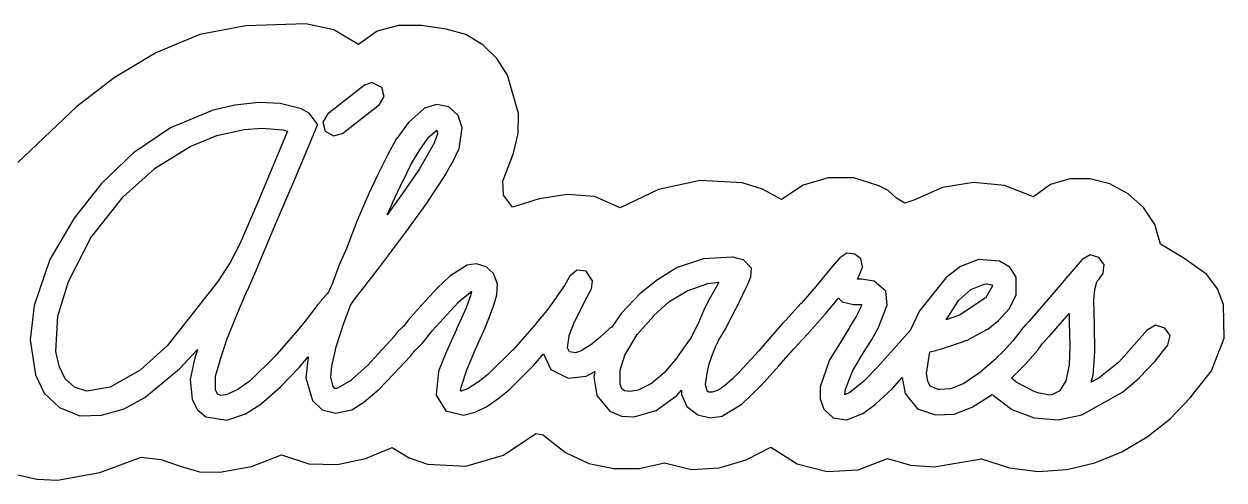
# Model space of a CAD drawing. Extents: x 0 to 79.4, y 275.5 to 297.1.
# Drawn here: x 35.09 to 79.45, y 280.2 to 297.06 of the extents above; entities that cross this region are included whole.
import ezdxf

# ---------------------------------------------------------------- set-up
doc = ezdxf.new("R2010")
doc.units = 0

msp = doc.modelspace()

# ---------------------------------------------------------------- linework, layer by layer
at = {"layer": 'Camada 2'}
for p, q in [((43.2887, 296.991), (41.591543, 296.663477)), ((45.507712, 297.055375), (43.2887, 296.991)), ((43.2887, 296.991), (43.2887, 296.991)), ((46.54258, 296.843766), (45.507712, 297.055375)), ((47.4496, 296.294), (46.54258, 296.843766)), ((48.141627, 296.789328), (47.4496, 296.294)), ((48.928162, 297.001625), (48.141627, 296.789328)), ((49.785592, 297.002609), (48.928162, 297.001625)), ((50.6903, 296.864), (49.785592, 297.002609)), ((51.416298, 296.661629), (50.6903, 296.864)), ((41.591543, 296.663477), (39.956347, 295.985938)), ((52.043843, 296.289596), (51.416298, 296.661629)), ((39.956347, 295.985938), (38.42459, 295.066055)), ((52.562853, 295.779895), (52.043843, 296.289596)), ((52.963245, 295.164519), (52.562853, 295.779895)), ((38.42459, 295.066055), (37.03775, 294.0115)), ((53.367839, 293.744721), (52.963245, 295.164519)), ((37.03775, 294.0115), (34.864728, 291.929062)), ((53.351876, 293.004286), (53.367839, 293.744721)), ((53.17696, 292.286153), (53.351876, 293.004286)), ((52.791216, 291.245419), (53.17696, 292.286153)), ((52.810891, 290.727593), (52.791216, 291.245419)), ((60.08894, 291.27523), (58.548773, 290.936985)), ((61.638677, 291.183998), (60.08894, 291.27523)), ((62.38202, 290.947744), (61.638677, 291.183998)), ((63.892418, 291.094694), (63.08562, 290.56862)), ((64.812067, 291.365728), (63.892418, 291.094694)), ((65.768883, 291.365648), (64.812067, 291.365728)), ((66.68718, 291.078386), (65.768883, 291.365648)), ((67.029449, 290.894554), (66.68718, 291.078386)), ((70.186251, 291.198826), (69.045217, 291.012724)), ((71.331225, 291.087813), (70.186251, 291.198826)), ((72.4003, 290.66987), (71.331225, 291.087813)), ((73.034449, 291.118757), (72.4003, 290.66987)), ((73.748552, 291.332203), (73.034449, 291.118757)), ((74.496047, 291.332383), (73.748552, 291.332203)), ((75.23037, 291.141469), (74.496047, 291.332383)), ((75.90496, 290.781633), (75.23037, 291.141469)), ((53.14421, 290.279563), (52.810891, 290.727593)), ((54.131192, 290.591003), (53.14421, 290.279563)), ((55.162762, 290.758177), (54.131192, 290.591003)), ((56.18164, 290.682136), (55.162762, 290.758177)), ((57.13054, 290.263933), (56.18164, 290.682136)), ((58.548773, 290.936985), (57.13054, 290.263933)), ((63.08562, 290.56862), (62.38202, 290.947744)), ((67.339796, 290.613184), (67.029449, 290.894554)), ((67.64903, 290.42965), (67.339796, 290.613184)), ((69.045217, 291.012724), (67.98796, 290.539323)), ((76.473253, 290.27505), (75.90496, 290.781633)), ((67.98796, 290.539323), (67.64903, 290.42965)), ((76.888687, 289.643891), (76.473253, 290.27505)), ((77.1047, 288.91033), (76.888687, 289.643891)), ((77.966627, 288.398347), (77.1047, 288.91033)), ((78.80983, 287.79363), (77.966627, 288.398347)), ((79.208391, 287.267957), (78.80983, 287.79363)), ((79.436043, 286.685583), (79.208391, 287.267957)), ((79.448983, 285.438724), (79.436043, 286.685583)), ((78.989372, 284.229032), (79.448983, 285.438724)), ((78.197932, 283.23249), (78.989372, 284.229032)), ((77.459209, 282.459488), (78.197932, 283.23249)), ((76.611424, 281.790098), (77.459209, 282.459488)), ((52.813152, 281.110207), (54.007612, 281.919269)), ((54.007612, 281.919269), (54.276807, 281.869031)), ((54.276807, 281.869031), (54.539964, 281.65326)), ((75.676824, 281.242768), (76.611424, 281.790098)), ((47.715108, 280.991081), (48.696942, 281.404549)), ((48.696942, 281.404549), (49.324646, 281.022749)), ((54.539964, 281.65326), (55.103192, 281.211189)), ((61.779927, 280.944336), (62.698902, 281.412361)), ((62.698902, 281.412361), (63.673416, 280.795203)), ((37.892764, 280.478793), (39.413742, 281.041268)), ((39.413742, 281.041268), (40.15419, 280.955731)), ((40.15419, 280.955731), (40.863743, 280.7141)), ((43.493021, 280.702047), (44.603192, 281.131111)), ((44.603192, 281.131111), (45.615109, 280.794448)), ((46.670122, 280.767743), (47.715108, 280.991081)), ((49.324646, 281.022749), (50.001702, 280.785304)), ((51.425811, 280.709704), (52.813152, 281.110207)), ((55.103192, 281.211189), (55.96356, 280.813011)), ((57.837357, 280.624153), (58.763352, 280.828377)), ((58.763352, 280.828377), (59.766758, 280.585971)), ((60.787414, 280.646748), (61.779927, 280.944336)), ((65.929024, 280.573503), (67.005542, 280.98658)), ((67.005542, 280.98658), (67.860244, 280.749646)), ((68.740222, 280.679582), (70.480152, 280.98268)), ((70.480152, 280.98268), (71.515159, 280.642997)), ((73.636154, 280.588077), (74.677652, 280.835945)), ((74.677652, 280.835945), (75.676824, 281.242768)), ((34.860531, 280.394441), (35.565492, 280.223958)), ((36.319686, 280.197588), (37.892764, 280.478793)), ((40.863743, 280.7141), (41.576463, 280.49729)), ((41.576463, 280.49729), (42.326412, 280.486216)), ((42.326412, 280.486216), (43.493021, 280.702047)), ((45.615109, 280.794448), (46.670122, 280.767743)), ((50.001702, 280.785304), (51.425811, 280.709704)), ((55.96356, 280.813011), (56.889521, 280.618182)), ((56.889521, 280.618182), (57.837357, 280.624153)), ((59.766758, 280.585971), (60.787414, 280.646748)), ((63.673416, 280.795203), (64.784219, 280.512647)), ((64.784219, 280.512647), (65.929024, 280.573503)), ((67.860244, 280.749646), (68.740222, 280.679582)), ((71.515159, 280.642997), (72.574574, 280.517612)), ((72.574574, 280.517612), (73.636154, 280.588077)), ((35.565492, 280.223958), (36.319686, 280.197588))]:
    msp.add_line(p, q, dxfattribs=at)
at = {"layer": 'Layer 1'}
for p, q in [((47.6756, 294.792), (46.3011, 293.726)), ((47.9475, 294.888), (47.6756, 294.792)), ((48.3144, 294.712), (47.9475, 294.888)), ((47.9475, 294.888), (47.9475, 294.888)), ((48.404475, 294.377375), (48.3144, 294.712)), ((43.7736, 294.149), (42.877, 294.05)), ((43.7792, 294.149), (43.7736, 294.149)), ((43.7736, 294.149), (43.7736, 294.149)), ((43.7854, 294.149), (43.7792, 294.149)), ((44.5508, 294.111), (43.7854, 294.149)), ((48.2343, 294.075), (48.404475, 294.377375)), ((42.0233, 293.851), (40.501125, 293.21375)), ((42.0253, 293.853), (42.0233, 293.851)), ((42.0295, 293.853), (42.0253, 293.853)), ((42.877, 294.05), (42.0295, 293.853)), ((45.3476, 293.915), (44.5508, 294.111)), ((45.3518, 293.915), (45.3476, 293.915)), ((45.3538, 293.913), (45.3518, 293.915)), ((45.6231, 293.759), (45.3538, 293.913)), ((45.93, 293.361), (45.6231, 293.759)), ((46.3011, 293.726), (46.13085, 293.424)), ((46.8597, 293.007), (48.2343, 294.075)), ((49.8807, 293.937), (49.3009, 293.419)), ((49.8827, 293.938), (49.8807, 293.937)), ((49.8869, 293.941), (49.8827, 293.938)), ((50.341225, 294.0845), (49.8869, 293.941)), ((50.7969, 293.988), (50.341225, 294.0845)), ((51.142612, 293.677375), (50.7969, 293.988)), ((45.774, 292.938), (45.9336, 293.326)), ((45.9336, 293.343), (45.93, 293.361)), ((45.9336, 293.326), (45.9336, 293.343)), ((46.13085, 293.424), (46.221, 293.089)), ((49.3009, 293.419), (48.8652, 292.825)), ((51.2832, 293.222), (51.142612, 293.677375)), ((40.501125, 293.21375), (39.1366, 292.29)), ((41.2326, 292.527), (42.219437, 292.933)), ((42.219437, 292.933), (43.2206, 293.153)), ((43.2206, 293.153), (43.2268, 293.153)), ((43.2268, 293.153), (43.2304, 293.156)), ((43.2304, 293.156), (43.881, 293.21)), ((44.8319, 293.099), (43.7265, 290.47)), ((43.881, 293.21), (44.6717, 293.138)), ((43.881, 293.21), (43.881, 293.21)), ((44.6717, 293.138), (44.6939, 293.133)), ((44.6939, 293.133), (44.7229, 293.126)), ((44.7229, 293.126), (44.7306, 293.122)), ((44.7306, 293.122), (44.7404, 293.12)), ((44.7404, 293.12), (44.8319, 293.099)), ((45.1078, 291.349), (45.774, 292.938)), ((46.221, 293.089), (46.523925, 292.9175)), ((46.523925, 292.9175), (46.8597, 293.007)), ((48.8632, 292.821), (48.5273, 292.21)), ((48.8652, 292.825), (48.8632, 292.823)), ((48.8632, 292.823), (48.8632, 292.821)), ((49.6936, 292.37), (50.0238, 292.847)), ((50.0238, 292.847), (50.0259, 292.851)), ((50.0259, 292.851), (50.0274, 292.855)), ((50.0274, 292.855), (50.3514, 293.128)), ((50.3675, 292.997), (50.2538, 292.65)), ((50.3514, 293.128), (50.3675, 292.997)), ((50.3514, 293.128), (50.3514, 293.128)), ((51.17, 292.448), (51.2832, 293.222)), ((39.9123, 291.71), (41.2264, 292.525)), ((41.2264, 292.525), (41.2285, 292.525)), ((41.2285, 292.525), (41.2326, 292.527)), ((49.3768, 291.833), (49.6895, 292.364)), ((49.6895, 292.364), (49.6915, 292.366)), ((49.6915, 292.366), (49.6936, 292.37)), ((50.2538, 292.65), (49.7112, 291.696)), ((50.924, 291.933), (51.17, 292.447)), ((51.17, 292.447), (51.17, 292.448)), ((39.1366, 292.29), (37.952112, 291.1585)), ((48.5273, 292.21), (48.1816, 291.518)), ((50.6739, 291.492), (50.9297, 291.948)), ((50.9297, 291.948), (50.924, 291.933)), ((38.7522, 290.661), (39.9082, 291.706)), ((39.9082, 291.706), (39.9102, 291.708)), ((39.9102, 291.708), (39.9123, 291.71)), ((48.1816, 291.518), (47.8519, 290.818)), ((49.7112, 291.696), (49.0838, 290.784)), ((49.1117, 291.282), (49.3753, 291.827)), ((49.3753, 291.827), (49.3768, 291.833)), ((49.953, 290.4), (50.6682, 291.483)), ((50.6682, 291.483), (50.6739, 291.492)), ((37.952112, 291.1585), (36.9435, 289.88)), ((44.4164, 289.736), (45.1078, 291.347)), ((45.1078, 291.347), (45.1078, 291.349)), ((48.7112, 290.44), (49.1097, 291.277)), ((49.1097, 291.277), (49.1117, 291.28)), ((49.1117, 291.28), (49.1117, 291.282)), ((37.59, 289.2), (38.7501, 290.661)), ((38.7501, 290.661), (38.7522, 290.661)), ((47.8519, 290.818), (47.4085, 289.794)), ((49.0838, 290.784), (48.5175, 290.005)), ((43.7265, 290.47), (43.0744, 288.952)), ((48.5175, 290.005), (48.7092, 290.437)), ((48.7092, 290.438), (48.7112, 290.44)), ((48.7092, 290.437), (48.7092, 290.438)), ((49.2011, 289.36), (49.9494, 290.395)), ((49.9494, 290.395), (49.953, 290.4)), ((36.9435, 289.88), (36.0428, 288.353)), ((43.7482, 288.13), (44.4164, 289.736)), ((47.4043, 289.788), (47.0038, 288.759)), ((47.4064, 289.79), (47.4043, 289.788)), ((47.4085, 289.794), (47.4064, 289.79)), ((48.2405, 288.073), (49.2011, 289.36)), ((36.7285, 287.536), (37.5879, 289.199)), ((37.5879, 289.199), (37.59, 289.2)), ((43.0723, 288.95), (42.7111, 288.243)), ((43.0744, 288.952), (43.0723, 288.95)), ((47.0038, 288.759), (46.715, 288.085)), ((60.2072, 288.372), (59.2284, 288.048)), ((61.2831, 288.435), (60.2072, 288.372)), ((61.2929, 288.433), (61.2831, 288.435)), ((61.3027, 288.431), (61.2929, 288.433)), ((61.4805, 288.391), (61.3027, 288.431)), ((61.6815, 288.343), (61.4805, 288.391)), ((65.2503, 288.408), (64.9748, 288.098)), ((65.5076, 288.587), (65.2503, 288.408)), ((65.8006, 288.546), (65.5076, 288.587)), ((66.0234, 288.372), (65.8006, 288.546)), ((66.0838, 288.077), (66.0234, 288.372)), ((74.4973, 288.521), (74.2022, 288.351)), ((74.8275, 288.425), (74.4973, 288.521)), ((75.0145, 288.167), (74.8275, 288.425)), ((36.0412, 288.349), (35.4666, 286.647)), ((36.0428, 288.353), (36.0412, 288.351)), ((36.0412, 288.351), (36.0412, 288.349)), ((42.7111, 288.243), (42.2538, 287.538)), ((43.3441, 287.208), (43.7441, 288.12)), ((43.7441, 288.12), (43.7462, 288.124)), ((43.7462, 288.124), (43.7482, 288.13)), ((46.7129, 288.077), (46.4669, 287.413)), ((46.715, 288.081), (46.7129, 288.077)), ((46.715, 288.085), (46.715, 288.081)), ((47.2596, 286.804), (48.2405, 288.073)), ((51.4398, 288.13), (50.8243, 287.737)), ((51.4434, 288.132), (51.4398, 288.13)), ((51.4475, 288.134), (51.4434, 288.132)), ((51.81355, 288.183), (51.4475, 288.134)), ((52.1679, 288.079), (51.81355, 288.183)), ((52.448313, 287.826125), (52.1679, 288.079)), ((55.5217, 287.95), (55.2483, 287.72)), ((55.8674, 287.913), (55.5217, 287.95)), ((56.1072, 287.564), (55.8674, 287.913)), ((59.2284, 288.048), (58.5019, 287.602)), ((61.9766, 288.027), (61.6815, 288.343)), ((61.9513, 287.714), (61.9766, 288.027)), ((64.9748, 288.098), (64.3594, 287.347)), ((65.9748, 287.788), (66.0823, 288.06)), ((66.0823, 288.06), (66.0838, 288.07)), ((66.0838, 288.07), (66.0838, 288.077)), ((69.7089, 288.089), (69.1798, 287.681)), ((70.373, 288.355), (69.7089, 288.089)), ((70.375, 288.355), (70.373, 288.355)), ((70.3771, 288.355), (70.375, 288.355)), ((71.1445, 288.288), (70.3771, 288.355)), ((71.530912, 288.0675), (71.1445, 288.288)), ((71.7698, 287.691), (71.530912, 288.0675)), ((73.9696, 288.079), (73.1015, 287.06)), ((74.2001, 288.349), (73.9696, 288.079)), ((74.2022, 288.351), (74.2001, 288.349)), ((74.9779, 287.849), (75.0145, 288.167)), ((36.3399, 286.259), (36.7285, 287.533)), ((36.7285, 287.534), (36.7285, 287.536)), ((36.7285, 287.533), (36.7285, 287.534)), ((42.2517, 287.534), (40.381, 285.156)), ((42.2538, 287.538), (42.2517, 287.536)), ((42.2517, 287.536), (42.2517, 287.534)), ((50.8243, 287.737), (50.3576, 287.288)), ((52.5839, 287.472), (52.448313, 287.826125)), ((52.5839, 287.468), (52.5839, 287.472)), ((55.2385, 287.702), (55.0742, 287.394)), ((55.2442, 287.712), (55.2385, 287.702)), ((55.2483, 287.72), (55.2442, 287.712)), ((56.0705, 287.269), (56.1072, 287.564)), ((58.5019, 287.602), (57.8652, 287.087)), ((60.3669, 287.462), (60.7715, 287.507)), ((60.7715, 287.507), (60.6717, 287.331)), ((60.7715, 287.507), (60.7715, 287.507)), ((61.8613, 287.46), (61.9513, 287.714)), ((65.8947, 287.628), (65.8968, 287.632)), ((66.0389, 287.628), (65.8947, 287.628)), ((65.8968, 287.632), (65.9748, 287.788)), ((66.0409, 287.628), (66.0389, 287.628)), ((66.043, 287.628), (66.0409, 287.628)), ((66.5215, 287.554), (66.043, 287.628)), ((66.9473, 287.175), (66.5215, 287.554)), ((69.1798, 287.681), (68.1896, 286.451)), ((71.7718, 287.685), (71.7698, 287.691)), ((71.7698, 287.033), (71.7718, 287.679)), ((71.7718, 287.679), (71.7718, 287.685)), ((74.6766, 287.242), (74.7531, 287.529)), ((74.7531, 287.529), (74.7551, 287.533)), ((74.7551, 287.533), (74.7572, 287.537)), ((74.7572, 287.537), (74.7903, 287.583)), ((74.7903, 287.583), (74.8037, 287.595)), ((74.8037, 287.595), (74.8177, 287.607)), ((74.8177, 287.607), (74.9779, 287.849)), ((42.9607, 286.308), (43.3421, 287.204)), ((43.3421, 287.204), (43.3441, 287.206)), ((43.3441, 287.206), (43.3441, 287.208)), ((46.2928, 287.077), (46.1016, 286.867)), ((46.3377, 287.136), (46.2928, 287.077)), ((46.3651, 287.191), (46.3377, 287.136)), ((46.3848, 287.247), (46.3651, 287.191)), ((46.3925, 287.255), (46.3848, 287.247)), ((46.4044, 287.286), (46.3925, 287.255)), ((46.4669, 287.413), (46.4044, 287.286)), ((50.3514, 287.283), (49.8088, 286.683)), ((50.3535, 287.286), (50.3514, 287.283)), ((50.3576, 287.288), (50.3535, 287.286)), ((51.1405, 286.77), (51.5746, 287.134)), ((51.6134, 287.089), (51.5137, 286.792)), ((51.5746, 287.134), (51.5958, 287.148)), ((51.5958, 287.148), (51.6134, 287.165)), ((51.6134, 287.165), (51.6289, 287.179)), ((51.6155, 287.099), (51.6134, 287.089)), ((51.6191, 287.106), (51.6155, 287.099)), ((51.6289, 287.179), (51.6191, 287.106)), ((52.4629, 286.7), (52.5622, 287.038)), ((52.5622, 287.038), (52.5859, 287.466)), ((52.5859, 287.466), (52.5839, 287.468)), ((55.0721, 287.39), (54.7755, 286.964)), ((55.0742, 287.394), (55.0721, 287.39)), ((55.8338, 286.835), (56.0684, 287.265)), ((56.0684, 287.265), (56.0705, 287.269)), ((57.8652, 287.087), (57.166, 286.349)), ((58.9313, 286.779), (59.6015, 287.195)), ((59.6015, 287.195), (60.3669, 287.462)), ((60.6702, 287.325), (60.3849, 286.814)), ((60.6717, 287.331), (60.6702, 287.329)), ((60.6702, 287.329), (60.6702, 287.325)), ((61.4221, 286.564), (61.789, 287.316)), ((61.789, 287.316), (61.7931, 287.327)), ((61.7931, 287.327), (61.7967, 287.339)), ((61.7967, 287.339), (61.8515, 287.443)), ((61.8515, 287.443), (61.8577, 287.452)), ((61.8577, 287.452), (61.8613, 287.46)), ((64.3594, 287.347), (63.8147, 286.728)), ((67.0021, 286.661), (66.9473, 287.175)), ((69.6464, 286.847), (70.0856, 287.235)), ((70.0856, 287.235), (70.0877, 287.235)), ((70.0877, 287.238), (70.5838, 287.439)), ((70.0877, 287.235), (70.0877, 287.238)), ((70.5838, 287.439), (70.5921, 287.441)), ((70.5921, 287.441), (70.5998, 287.441)), ((70.5998, 287.441), (70.7032, 287.45)), ((70.883, 287.349), (70.6272, 286.925)), ((70.7032, 287.45), (70.8634, 287.417)), ((70.7032, 287.45), (70.7032, 287.45)), ((70.8634, 287.417), (70.867, 287.415)), ((70.867, 287.415), (70.8711, 287.413)), ((70.8711, 287.413), (70.883, 287.41)), ((70.883, 287.41), (70.883, 287.349)), ((71.5062, 286.527), (71.7698, 287.033)), ((73.1015, 287.06), (72.2462, 286.07)), ((74.6399, 286.841), (74.6766, 287.242)), ((35.4666, 286.647), (35.3084, 285.374)), ((45.9548, 286.683), (45.4846, 286.075)), ((45.9667, 286.694), (45.9548, 286.683)), ((46.0819, 286.839), (45.9667, 286.694)), ((46.0897, 286.853), (46.0819, 286.839)), ((46.1016, 286.867), (46.0897, 286.853)), ((47.0881, 286.454), (47.1584, 286.665)), ((47.1584, 286.665), (47.24, 286.782)), ((47.24, 286.782), (47.2498, 286.792)), ((47.2498, 286.792), (47.2596, 286.804)), ((49.8088, 286.681), (49.2967, 286.113)), ((49.8088, 286.683), (49.8088, 286.681)), ((50.1851, 285.719), (51.1328, 286.763)), ((51.1328, 286.763), (51.1369, 286.765)), ((51.1369, 286.765), (51.1405, 286.77)), ((51.508, 286.778), (51.4279, 286.557)), ((51.5116, 286.784), (51.508, 286.778)), ((51.5137, 286.792), (51.5116, 286.784)), ((52.2986, 286.231), (52.4629, 286.7)), ((54.7734, 286.96), (54.4199, 286.458)), ((54.7755, 286.964), (54.7734, 286.96)), ((55.4452, 286.058), (55.8302, 286.829)), ((55.8302, 286.829), (55.8338, 286.835)), ((58.3613, 286.265), (58.9313, 286.779)), ((60.3829, 286.812), (60.201, 286.446)), ((60.3849, 286.812), (60.3829, 286.812)), ((60.3849, 286.814), (60.3849, 286.812)), ((63.8085, 286.72), (63.2576, 286.113)), ((63.8106, 286.724), (63.8085, 286.72)), ((63.8147, 286.728), (63.8106, 286.724)), ((64.6999, 286.332), (65.2017, 286.921)), ((65.2017, 286.921), (65.3288, 286.783)), ((65.3288, 286.783), (65.3324, 286.781)), ((65.3324, 286.781), (65.3366, 286.779)), ((65.3366, 286.779), (65.7546, 286.691)), ((65.7546, 286.691), (65.7681, 286.689)), ((65.7681, 286.689), (66.0533, 286.689)), ((66.0358, 286.611), (65.8637, 286.265)), ((66.0533, 286.689), (66.0358, 286.611)), ((66.6641, 285.813), (67.0021, 286.661)), ((69.1756, 286.12), (69.6464, 286.847)), ((70.6231, 286.921), (69.6738, 286.288)), ((70.6251, 286.923), (70.6231, 286.921)), ((70.6272, 286.925), (70.6251, 286.923)), ((74.6399, 286.839), (74.6399, 286.841)), ((74.659, 285.923), (74.6399, 286.839)), ((36.2676, 284.948), (36.3399, 286.259)), ((42.6191, 285.474), (42.9607, 286.306)), ((42.9607, 286.306), (42.9607, 286.308)), ((46.9139, 285.992), (47.0881, 286.454)), ((51.4279, 286.557), (51.0801, 285.77)), ((52.1229, 285.801), (52.2986, 286.229)), ((52.2986, 286.229), (52.2986, 286.231)), ((54.4199, 286.458), (54.0251, 285.99)), ((57.166, 286.349), (56.8182, 285.851)), ((57.7536, 285.581), (58.3572, 286.259)), ((58.3572, 286.259), (58.3592, 286.261)), ((58.3592, 286.261), (58.3613, 286.265)), ((60.201, 286.446), (60.0428, 286.073)), ((61.0371, 285.812), (61.418, 286.554)), ((61.418, 286.554), (61.4221, 286.564)), ((64.0535, 285.589), (64.6999, 286.332)), ((65.8637, 286.265), (65.6079, 285.847)), ((68.1896, 286.451), (67.8439, 285.722)), ((69.6717, 286.288), (69.1756, 286.12)), ((69.6738, 286.288), (69.6717, 286.288)), ((71.1156, 286.093), (71.5042, 286.525)), ((71.5042, 286.525), (71.5062, 286.527)), ((72.9806, 285.503), (73.719, 286.351)), ((73.719, 286.351), (73.719, 286.038)), ((73.719, 286.351), (73.719, 286.351)), ((45.206, 285.738), (44.3632, 284.765)), ((45.2949, 285.851), (45.206, 285.738)), ((45.4846, 286.075), (45.2949, 285.851)), ((46.6328, 285.126), (46.9139, 285.99)), ((46.9139, 285.99), (46.9139, 285.992)), ((49.0745, 285.851), (48.8807, 285.657)), ((49.1133, 285.878), (49.0745, 285.851)), ((49.289, 286.105), (49.1133, 285.878)), ((49.2967, 286.113), (49.289, 286.105)), ((50.0393, 285.536), (50.1851, 285.719)), ((51.076, 285.763), (50.707, 284.948)), ((51.078, 285.767), (51.076, 285.763)), ((51.0801, 285.77), (51.078, 285.767)), ((51.7793, 285.034), (52.1229, 285.799)), ((52.1229, 285.799), (52.1229, 285.801)), ((54.0215, 285.985), (53.1544, 285.003)), ((54.0236, 285.987), (54.0215, 285.985)), ((54.0251, 285.99), (54.0236, 285.987)), ((55.24, 285.536), (55.4395, 286.048)), ((55.4395, 286.048), (55.4431, 286.054)), ((55.4431, 286.054), (55.4452, 286.058)), ((56.7247, 285.792), (56.3888, 285.477)), ((56.7304, 285.8), (56.7247, 285.792)), ((56.7381, 285.806), (56.7304, 285.8)), ((56.8182, 285.851), (56.7381, 285.806)), ((59.8708, 285.708), (59.7927, 285.554)), ((59.8728, 285.716), (59.8708, 285.708)), ((60.0428, 286.073), (59.8728, 285.716)), ((60.9022, 285.581), (61.0314, 285.802)), ((61.0314, 285.802), (61.0371, 285.812)), ((62.9378, 285.773), (62.252, 284.974)), ((63.1093, 285.966), (62.9378, 285.773)), ((63.2576, 286.113), (63.1093, 285.966)), ((65.5981, 285.831), (65.3578, 285.425)), ((65.6022, 285.839), (65.5981, 285.831)), ((65.6079, 285.847), (65.6022, 285.839)), ((66.412, 285.366), (66.6641, 285.813)), ((67.8439, 285.722), (66.6094, 284.345)), ((70.004, 285.388), (70.7094, 285.771)), ((70.7094, 285.771), (70.713, 285.773)), ((70.713, 285.773), (70.7171, 285.775)), ((70.7171, 285.775), (71.1156, 286.093)), ((71.9217, 285.694), (71.6272, 285.333)), ((71.9512, 285.745), (71.9217, 285.694)), ((71.9532, 285.747), (71.9512, 285.745)), ((72.1232, 285.946), (71.9532, 285.747)), ((72.2462, 286.07), (72.1232, 285.946)), ((73.719, 286.038), (73.719, 286.036)), ((73.719, 286.036), (73.7557, 285.138)), ((74.6786, 284.943), (74.659, 285.923)), ((76.6005, 285.72), (75.5654, 284.556)), ((76.6046, 285.726), (76.6005, 285.72)), ((76.6082, 285.732), (76.6046, 285.726)), ((76.9188, 285.921), (76.6082, 285.732)), ((77.2588, 285.816), (76.9188, 285.921)), ((77.4599, 285.537), (77.2588, 285.816)), ((35.3084, 285.374), (35.5115, 284.083)), ((42.3359, 284.622), (42.615, 285.464)), ((42.615, 285.464), (42.6191, 285.472)), ((42.6191, 285.472), (42.6191, 285.474)), ((48.7815, 285.521), (48.18, 284.86)), ((48.7851, 285.524), (48.7815, 285.521)), ((48.8632, 285.63), (48.7851, 285.524)), ((48.8709, 285.644), (48.8632, 285.63)), ((48.8807, 285.657), (48.8709, 285.644)), ((49.8088, 285.249), (49.9494, 285.427)), ((49.9494, 285.427), (50.0393, 285.536)), ((55.1754, 285.081), (55.238, 285.532)), ((55.238, 285.534), (55.24, 285.536)), ((55.238, 285.532), (55.238, 285.534)), ((56.3888, 285.477), (56.0255, 285.184)), ((57.3024, 284.808), (57.7536, 285.581)), ((59.6816, 285.368), (59.2326, 284.733)), ((59.6894, 285.378), (59.6816, 285.368)), ((59.6971, 285.388), (59.6894, 285.378)), ((59.7752, 285.517), (59.6971, 285.388)), ((59.7829, 285.536), (59.7752, 285.517)), ((59.7927, 285.554), (59.7829, 285.536)), ((60.6521, 285.12), (60.7658, 285.347)), ((60.7658, 285.347), (60.7674, 285.351)), ((60.7674, 285.351), (60.8867, 285.554)), ((60.8867, 285.554), (60.9022, 285.581)), ((63.6762, 285.193), (64.0473, 285.583)), ((64.0473, 285.583), (64.0535, 285.589)), ((65.3578, 285.425), (64.856, 284.613)), ((66.1463, 284.948), (66.412, 285.366)), ((69.2717, 285.13), (69.9921, 285.384)), ((69.9921, 285.384), (69.9983, 285.386)), ((69.9983, 285.386), (70.004, 285.388)), ((71.6272, 285.333), (71.3088, 284.978)), ((72.7284, 285.236), (72.9785, 285.503)), ((72.9785, 285.503), (72.9806, 285.503)), ((77.3777, 285.191), (77.4599, 285.537)), ((36.2676, 284.946), (36.2676, 284.948)), ((36.3885, 284.411), (36.2676, 284.946)), ((40.381, 285.156), (39.3867, 284.257)), ((40.8363, 284.307), (41.5019, 285.021)), ((41.5019, 285.021), (41.3768, 284.612)), ((46.4669, 284.407), (46.6328, 285.122)), ((46.6328, 285.124), (46.6328, 285.126)), ((46.6328, 285.122), (46.6328, 285.124)), ((48.1759, 284.857), (47.8007, 284.444)), ((48.18, 284.86), (48.1759, 284.857)), ((49.3866, 284.788), (49.5412, 284.981)), ((49.5412, 284.981), (49.6058, 285.056)), ((49.6058, 285.056), (49.6114, 285.059)), ((49.6114, 285.059), (49.6213, 285.064)), ((49.6213, 285.064), (49.629, 285.071)), ((49.629, 285.071), (49.8088, 285.249)), ((50.707, 284.948), (50.414, 284.222)), ((51.4568, 284.276), (51.7793, 285.034)), ((53.1502, 284.999), (52.2283, 284.097)), ((53.1523, 285.001), (53.1502, 284.999)), ((53.1544, 285.003), (53.1523, 285.001)), ((53.9259, 284.435), (54.2928, 284.865)), ((54.2928, 284.865), (54.5569, 284.288)), ((55.2519, 284.931), (55.1754, 285.081)), ((55.4747, 284.903), (55.2519, 284.931)), ((55.7242, 284.991), (55.4747, 284.903)), ((55.7263, 284.993), (55.7242, 284.991)), ((56.0214, 285.183), (55.7263, 284.993)), ((56.0235, 285.184), (56.0214, 285.183)), ((56.0255, 285.184), (56.0235, 285.184)), ((57.1247, 284.255), (57.3024, 284.808)), ((60.4216, 284.495), (60.5684, 284.917)), ((60.5684, 284.917), (60.5705, 284.925)), ((60.5705, 284.925), (60.5741, 284.935)), ((60.5741, 284.935), (60.6444, 285.104)), ((60.6444, 285.104), (60.6485, 285.113)), ((60.6485, 285.113), (60.6521, 285.12)), ((62.252, 284.974), (61.5373, 284.201)), ((63.2737, 284.734), (63.5393, 285.037)), ((63.5393, 285.037), (63.6354, 285.13)), ((63.6354, 285.13), (63.6488, 285.152)), ((63.6488, 285.152), (63.6664, 285.183)), ((63.6664, 285.183), (63.6741, 285.191)), ((63.6741, 285.191), (63.6762, 285.193)), ((65.7267, 284.245), (66.1443, 284.945)), ((66.1443, 284.945), (66.1463, 284.948)), ((68.4475, 284.132), (68.5762, 284.933)), ((68.5762, 284.935), (68.5782, 284.937)), ((68.5762, 284.933), (68.5762, 284.935)), ((68.5782, 284.937), (68.803, 284.991)), ((68.803, 284.991), (68.8129, 284.995)), ((68.8129, 284.995), (69.0041, 285.044)), ((69.0041, 285.044), (69.0237, 285.048)), ((69.0237, 285.048), (69.2676, 285.128)), ((69.2676, 285.128), (69.2717, 285.13)), ((71.3068, 284.978), (71.0019, 284.671)), ((71.3088, 284.978), (71.3068, 284.978)), ((72.0979, 284.466), (72.5666, 284.995)), ((72.5666, 284.995), (72.5702, 284.999)), ((72.5702, 284.999), (72.7284, 285.236)), ((73.7557, 285.138), (73.719, 284.474)), ((74.6182, 284.07), (74.6786, 284.935)), ((74.6786, 284.935), (74.6786, 284.943)), ((76.8992, 284.589), (77.1297, 284.879)), ((77.1297, 284.879), (77.1436, 284.896)), ((77.1436, 284.896), (77.37, 285.179)), ((77.37, 285.179), (77.3762, 285.185)), ((77.3762, 285.185), (77.3777, 285.191)), ((36.3905, 284.409), (36.3885, 284.411)), ((36.3905, 284.405), (36.3905, 284.409)), ((36.6091, 283.936), (36.3905, 284.405)), ((41.3753, 284.605), (41.2342, 283.919)), ((41.3768, 284.608), (41.3753, 284.605)), ((41.3768, 284.612), (41.3768, 284.608)), ((42.17, 284.032), (42.3339, 284.616)), ((42.3339, 284.616), (42.3359, 284.62)), ((42.3359, 284.62), (42.3359, 284.622)), ((44.3632, 284.765), (43.4454, 283.866)), ((45.2577, 284.359), (45.59, 284.749)), ((45.59, 284.749), (45.5099, 283.976)), ((46.4318, 284.005), (46.4649, 284.402)), ((46.4649, 284.402), (46.4669, 284.405)), ((46.4669, 284.405), (46.4669, 284.407)), ((47.8007, 284.444), (47.1971, 283.896)), ((48.7402, 284.102), (49.381, 284.78)), ((49.381, 284.78), (49.3866, 284.788)), ((53.0391, 283.548), (53.9218, 284.431)), ((53.9218, 284.431), (53.9259, 284.435)), ((59.2284, 284.726), (58.7556, 284.163)), ((59.2305, 284.73), (59.2284, 284.726)), ((59.2326, 284.733), (59.2305, 284.73)), ((60.3302, 284.079), (60.4216, 284.495)), ((62.3424, 283.685), (62.9946, 284.416)), ((62.9946, 284.416), (63.268, 284.728)), ((63.268, 284.728), (63.2737, 284.734)), ((64.8498, 284.605), (64.516, 283.644)), ((64.8519, 284.609), (64.8498, 284.605)), ((64.856, 284.613), (64.8519, 284.609)), ((70.9977, 284.667), (70.4159, 284.161)), ((70.9998, 284.669), (70.9977, 284.667)), ((71.0019, 284.671), (70.9998, 284.669)), ((71.67, 284.04), (72.0979, 284.466)), ((73.719, 284.46), (73.5976, 283.863)), ((73.719, 284.474), (73.719, 284.468)), ((73.719, 284.468), (73.719, 284.46)), ((75.5654, 284.556), (74.8213, 283.96)), ((76.3307, 283.982), (76.8992, 284.589)), ((35.5115, 284.083), (35.8283, 283.407)), ((36.9549, 283.624), (36.6091, 283.936)), ((39.3867, 284.257), (38.2674, 283.626)), ((39.5547, 283.243), (40.8321, 284.304)), ((40.8321, 284.304), (40.8363, 284.307)), ((42.17, 283.536), (42.17, 284.032)), ((44.574, 283.636), (45.2562, 284.357)), ((45.2562, 284.357), (45.2577, 284.359)), ((45.5099, 283.976), (45.5099, 283.974)), ((45.5099, 283.974), (45.7522, 283.136)), ((46.5036, 283.686), (46.4318, 284.005)), ((48.2188, 283.56), (48.7402, 284.102)), ((50.4098, 284.212), (50.3241, 283.348)), ((50.4119, 284.216), (50.4098, 284.212)), ((50.414, 284.222), (50.4119, 284.216)), ((51.2594, 283.671), (51.4527, 284.268)), ((51.4527, 284.268), (51.4547, 284.272)), ((51.4547, 284.272), (51.4568, 284.276)), ((52.2283, 284.097), (51.863, 283.806)), ((54.5569, 284.288), (55.1992, 283.968)), ((55.1992, 283.968), (55.8633, 284.036)), ((55.8633, 284.036), (55.8653, 284.038)), ((55.8653, 284.038), (56.1878, 284.203)), ((56.1878, 284.203), (56.1526, 284.019)), ((56.1526, 284.019), (56.1526, 284.011)), ((56.1526, 284.011), (56.1526, 284.005)), ((56.1526, 284.005), (56.2617, 283.331)), ((57.1247, 283.741), (57.1247, 284.255)), ((58.7556, 284.163), (58.2889, 283.769)), ((60.279, 283.733), (60.3281, 284.066)), ((60.3281, 284.066), (60.3302, 284.073)), ((60.3302, 284.073), (60.3302, 284.079)), ((61.2619, 283.925), (60.9549, 283.655)), ((61.5254, 284.189), (61.2619, 283.925)), ((61.5311, 284.194), (61.5254, 284.189)), ((61.5373, 284.201), (61.5311, 284.194)), ((65.4513, 283.552), (65.7267, 284.245)), ((66.6094, 284.345), (66.121, 283.837)), ((67.1902, 283.585), (67.5473, 283.992)), ((67.5473, 283.992), (67.6625, 283.4)), ((68.4981, 283.849), (68.4475, 284.132)), ((70.4159, 284.161), (69.8262, 283.769)), ((71.5941, 283.966), (71.67, 284.04)), ((71.8049, 283.792), (71.5941, 283.966)), ((74.5324, 283.812), (74.6182, 284.068)), ((74.8213, 283.96), (74.5324, 283.812)), ((74.6182, 284.068), (74.6182, 284.07)), ((75.6962, 283.445), (76.3251, 283.976)), ((76.3251, 283.976), (76.3292, 283.98)), ((76.3292, 283.98), (76.3307, 283.982)), ((37.4122, 283.487), (36.9549, 283.624)), ((37.4143, 283.487), (37.4122, 283.487)), ((38.2674, 283.626), (37.4143, 283.487)), ((41.2342, 283.919), (41.3029, 283.187)), ((42.17, 283.534), (42.17, 283.536)), ((42.17, 283.532), (42.17, 283.534)), ((42.2382, 283.372), (42.17, 283.532)), ((42.9901, 283.54), (42.5623, 283.348)), ((42.9943, 283.542), (42.9901, 283.54)), ((42.9958, 283.544), (42.9943, 283.542)), ((43.4454, 283.866), (42.9958, 283.544)), ((43.8418, 283.001), (44.574, 283.636)), ((46.5057, 283.683), (46.5036, 283.686)), ((46.5078, 283.679), (46.5057, 283.683)), ((46.578, 283.575), (46.5078, 283.679)), ((46.6504, 283.577), (46.578, 283.575)), ((47.1914, 283.892), (46.6504, 283.577)), ((47.1956, 283.894), (47.1914, 283.892)), ((47.1971, 283.896), (47.1956, 283.894)), ((47.6524, 283.075), (48.2188, 283.56)), ((51.2284, 283.495), (51.2594, 283.669)), ((51.2284, 283.491), (51.2284, 283.495)), ((51.2361, 283.483), (51.2284, 283.491)), ((51.2439, 283.476), (51.2361, 283.483)), ((51.248, 283.478), (51.2439, 283.476)), ((51.4801, 283.567), (51.248, 283.478)), ((51.2594, 283.669), (51.2594, 283.671)), ((51.4919, 283.575), (51.4801, 283.567)), ((51.5038, 283.581), (51.4919, 283.575)), ((51.8552, 283.798), (51.5038, 283.581)), ((51.8594, 283.802), (51.8552, 283.798)), ((51.863, 283.806), (51.8594, 283.802)), ((52.6092, 283.198), (53.035, 283.546)), ((53.035, 283.546), (53.0391, 283.548)), ((57.1247, 283.739), (57.1247, 283.741)), ((57.1929, 283.563), (57.1247, 283.739)), ((57.2828, 283.491), (57.1929, 283.563)), ((57.4859, 283.468), (57.2828, 283.491)), ((57.7887, 283.517), (57.49, 283.468)), ((57.7908, 283.517), (57.7887, 283.517)), ((58.2827, 283.763), (57.7908, 283.517)), ((58.2869, 283.765), (58.2827, 283.763)), ((58.2889, 283.769), (58.2869, 283.765)), ((59.2212, 283.325), (59.399, 283.52)), ((59.399, 283.52), (59.3948, 283.369)), ((60.3415, 283.493), (60.279, 283.733)), ((60.3436, 283.489), (60.3415, 283.493)), ((60.3457, 283.483), (60.3436, 283.489)), ((60.4004, 283.44), (60.3457, 283.483)), ((60.756, 283.518), (60.5214, 283.442)), ((60.9591, 283.661), (60.756, 283.518)), ((60.9549, 283.655), (60.9591, 283.661)), ((61.6061, 282.99), (62.3424, 283.685)), ((64.516, 283.638), (64.5139, 283.63)), ((64.5139, 283.63), (64.5139, 283.23)), ((64.516, 283.644), (64.516, 283.638)), ((65.4373, 283.347), (65.4513, 283.552)), ((66.121, 283.837), (65.6151, 283.437)), ((66.5515, 282.988), (67.1902, 283.585)), ((68.586, 283.671), (68.4981, 283.849)), ((68.8847, 283.546), (68.586, 283.671)), ((68.9043, 283.546), (68.8847, 283.546)), ((68.9219, 283.544), (68.9043, 283.546)), ((69.3456, 283.573), (68.9219, 283.544)), ((69.8262, 283.769), (69.3456, 283.573)), ((71.8085, 283.788), (71.8049, 283.792)), ((71.8127, 283.786), (71.8085, 283.788)), ((72.4514, 283.458), (71.8127, 283.786)), ((73.379, 283.499), (73.0901, 283.348)), ((73.5976, 283.863), (73.379, 283.501)), ((73.379, 283.501), (73.379, 283.499)), ((35.8283, 283.407), (35.834, 283.397)), ((35.834, 283.397), (35.8397, 283.392)), ((35.8397, 283.392), (36.3967, 282.876)), ((38.787663, 282.8245), (39.5547, 283.243)), ((41.3029, 283.187), (41.491438, 282.807)), ((42.3514, 283.319), (42.2382, 283.372)), ((42.5468, 283.345), (42.3514, 283.319)), ((42.5545, 283.347), (42.5468, 283.345)), ((42.5623, 283.348), (42.5545, 283.347)), ((45.7522, 283.136), (46.104475, 282.78875)), ((47.2033, 282.788), (47.6524, 283.075)), ((50.3241, 283.348), (50.3241, 283.343)), ((50.3241, 283.343), (50.3241, 283.337)), ((50.3241, 283.337), (50.6755, 282.749)), ((52.1565, 282.887), (52.6076, 283.196)), ((52.6076, 283.196), (52.6092, 283.198)), ((56.2617, 283.331), (56.2637, 283.325)), ((56.2637, 283.325), (56.2658, 283.317)), ((56.2658, 283.317), (56.7464, 282.741)), ((57.488, 283.468), (57.4859, 283.468)), ((57.49, 283.468), (57.488, 283.468)), ((58.4595, 282.771), (59.2212, 283.325)), ((59.3948, 283.369), (59.3948, 283.361)), ((59.3948, 283.361), (59.3969, 283.355)), ((59.3969, 283.355), (59.59625, 282.910125)), ((60.5136, 283.44), (60.4004, 283.44)), ((60.5178, 283.442), (60.5136, 283.44)), ((60.5214, 283.442), (60.5178, 283.442)), ((64.5139, 283.23), (64.516, 283.216)), ((64.516, 283.216), (64.5201, 283.203)), ((64.5201, 283.203), (64.6545, 282.82)), ((65.6151, 283.437), (65.4373, 283.347)), ((67.6625, 283.4), (68.1039, 282.847)), ((70.1415, 282.886), (70.8778, 283.364)), ((70.8778, 283.364), (70.9011, 283.343)), ((70.9011, 283.343), (70.913, 283.335)), ((70.913, 283.335), (70.9228, 283.326)), ((70.9228, 283.326), (71.5946, 282.814)), ((72.4612, 283.454), (72.4514, 283.458)), ((72.469, 283.452), (72.4612, 283.454)), ((72.6095, 283.409), (72.469, 283.452)), ((72.6173, 283.407), (72.6095, 283.409)), ((72.8281, 283.368), (72.6173, 283.407)), ((72.9687, 283.337), (72.8281, 283.368)), ((73.0901, 283.348), (72.9687, 283.337)), ((74.1924, 282.603), (75.692, 283.443)), ((75.692, 283.443), (75.6962, 283.445)), ((36.3967, 282.876), (37.1466, 282.57)), ((37.1621, 282.568), (37.9553, 282.589)), ((37.9553, 282.589), (37.9574, 282.589)), ((37.9574, 282.589), (38.787663, 282.8245)), ((41.491438, 282.807), (41.8068, 282.538)), ((42.586, 282.415), (43.2754, 282.638)), ((43.2754, 282.638), (43.8382, 282.999)), ((43.8382, 282.999), (43.8418, 283.001)), ((46.104475, 282.78875), (46.5997, 282.665)), ((46.5997, 282.665), (47.2033, 282.788)), ((50.6755, 282.749), (51.3338, 282.589)), ((51.3338, 282.589), (51.3359, 282.589)), ((51.3359, 282.589), (51.7638, 282.702)), ((51.7638, 282.702), (51.7674, 282.702)), ((51.7674, 282.702), (52.1524, 282.886)), ((52.1524, 282.886), (52.1544, 282.886)), ((52.1544, 282.886), (52.1565, 282.887)), ((56.7464, 282.741), (57.169812, 282.5595)), ((57.6466, 282.53), (58.4455, 282.763)), ((58.4455, 282.763), (58.4533, 282.767)), ((58.4533, 282.767), (58.4595, 282.771)), ((59.59625, 282.910125), (60.0005, 282.61)), ((60.0005, 282.61), (60.453175, 282.49275)), ((60.9105, 282.568), (61.6019, 282.986)), ((61.6019, 282.986), (61.6061, 282.99)), ((64.6545, 282.82), (64.6643, 282.802)), ((64.6643, 282.802), (64.6741, 282.787)), ((64.6741, 282.787), (64.9847, 282.503)), ((65.5081, 282.416), (66.0962, 282.652)), ((66.0962, 282.652), (66.5515, 282.988)), ((68.1039, 282.847), (68.1137, 282.839)), ((68.1137, 282.839), (68.1235, 282.833)), ((68.1235, 282.833), (68.7782, 282.607)), ((68.7782, 282.607), (68.7798, 282.607)), ((68.7798, 282.607), (69.476287, 282.6345)), ((69.476287, 282.6345), (70.1373, 282.884)), ((70.1373, 282.884), (70.1415, 282.886)), ((71.5946, 282.814), (71.6003, 282.81)), ((71.6003, 282.81), (71.608, 282.806)), ((71.608, 282.806), (72.4343, 282.497)), ((73.32115, 282.41825), (74.1882, 282.601)), ((74.1882, 282.601), (74.1903, 282.601)), ((74.1903, 282.601), (74.1924, 282.603)), ((37.1466, 282.57), (37.1543, 282.57)), ((37.1543, 282.57), (37.1621, 282.568)), ((41.8068, 282.538), (41.8145, 282.534)), ((41.8145, 282.534), (41.8243, 282.53)), ((41.8243, 282.53), (42.586, 282.415)), ((57.169812, 282.5595), (57.6347, 282.528)), ((57.6347, 282.528), (57.6409, 282.53)), ((57.6409, 282.53), (57.6466, 282.53)), ((60.453175, 282.49275), (60.9048, 282.563)), ((60.9048, 282.563), (60.9069, 282.565)), ((60.9069, 282.565), (60.9105, 282.568)), ((64.9847, 282.503), (64.9909, 282.499)), ((64.9909, 282.499), (64.9965, 282.497)), ((64.9965, 282.497), (65.4947, 282.416)), ((65.4947, 282.416), (65.5025, 282.416)), ((65.5025, 282.416), (65.5081, 282.416)), ((72.4343, 282.497), (72.4343, 282.495)), ((72.4343, 282.495), (73.32115, 282.41825))]:
    msp.add_line(p, q, dxfattribs=at)

doc.saveas('drawing.dxf')
